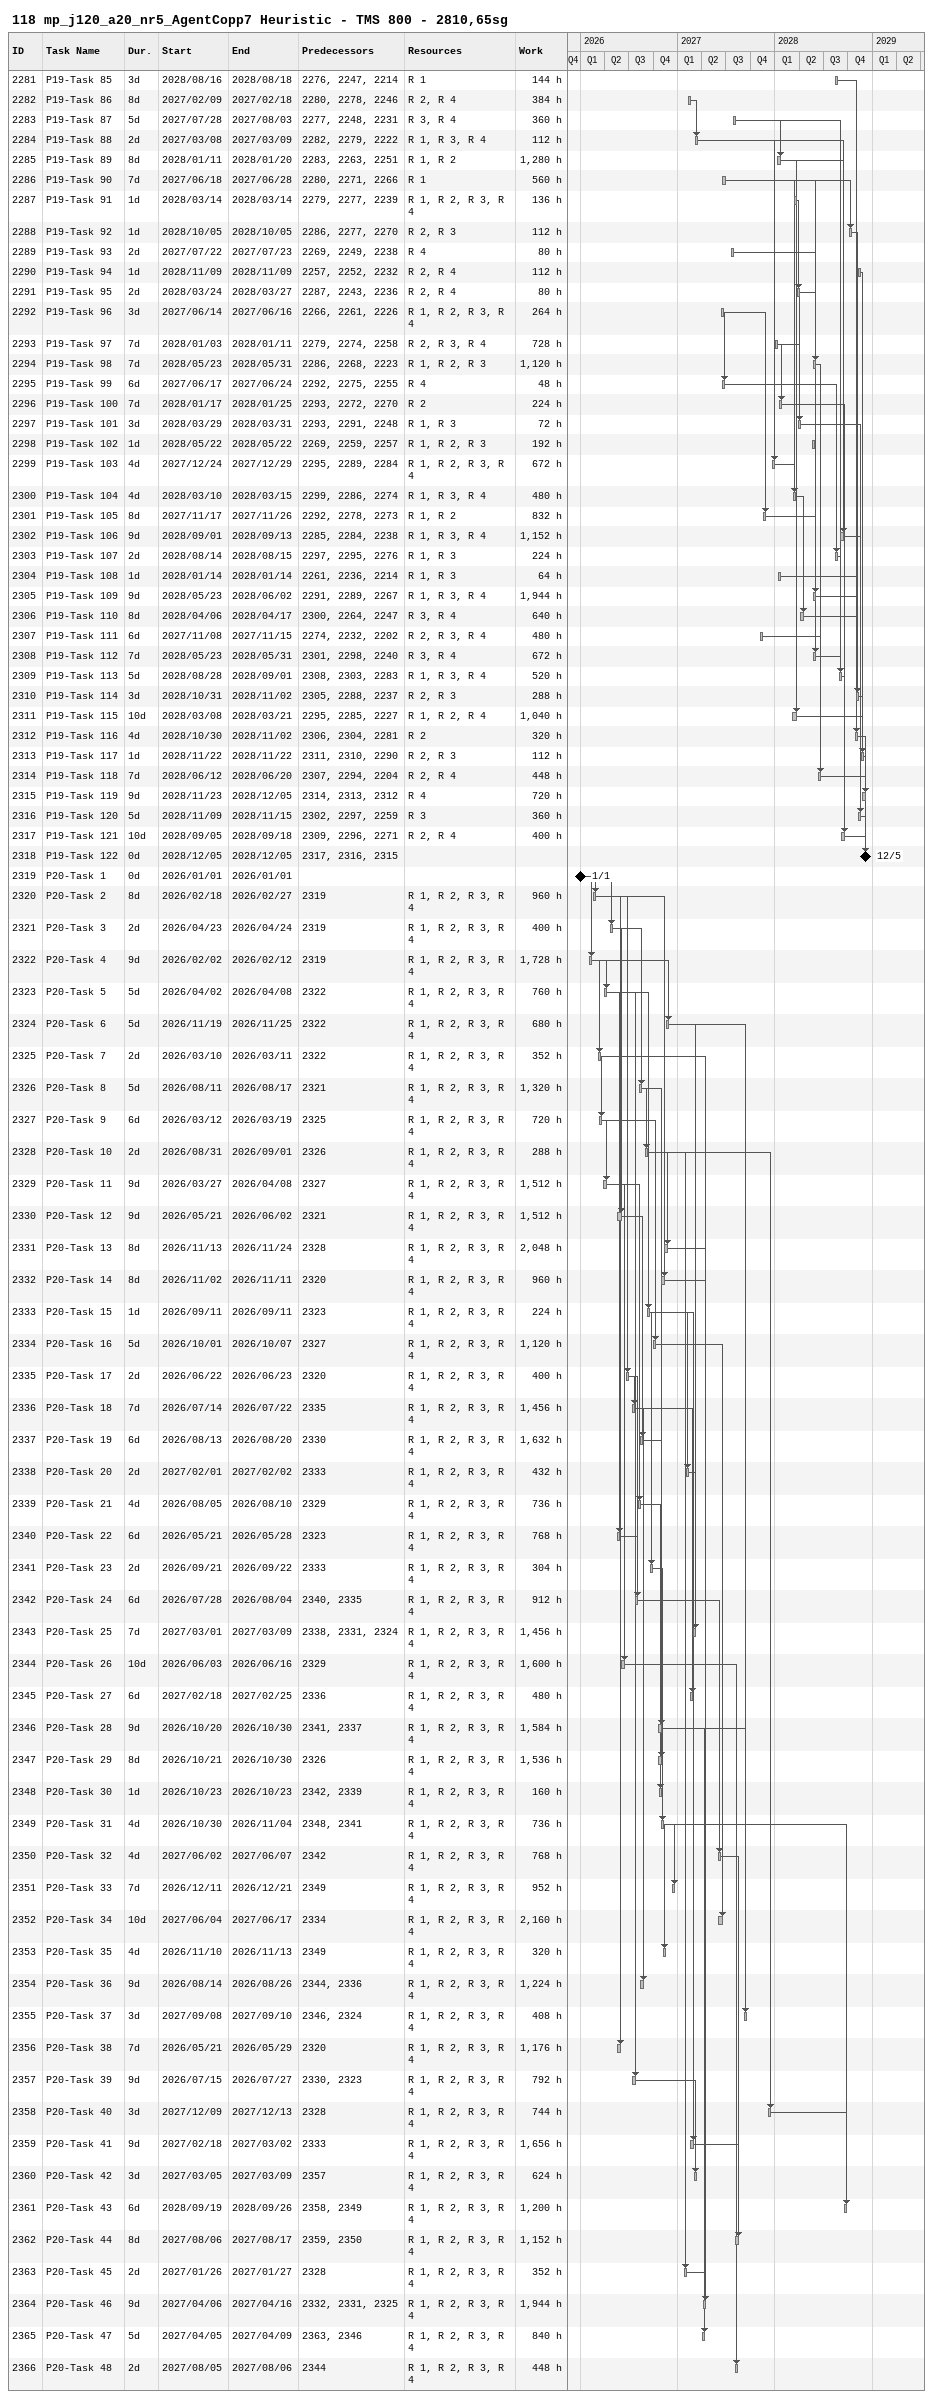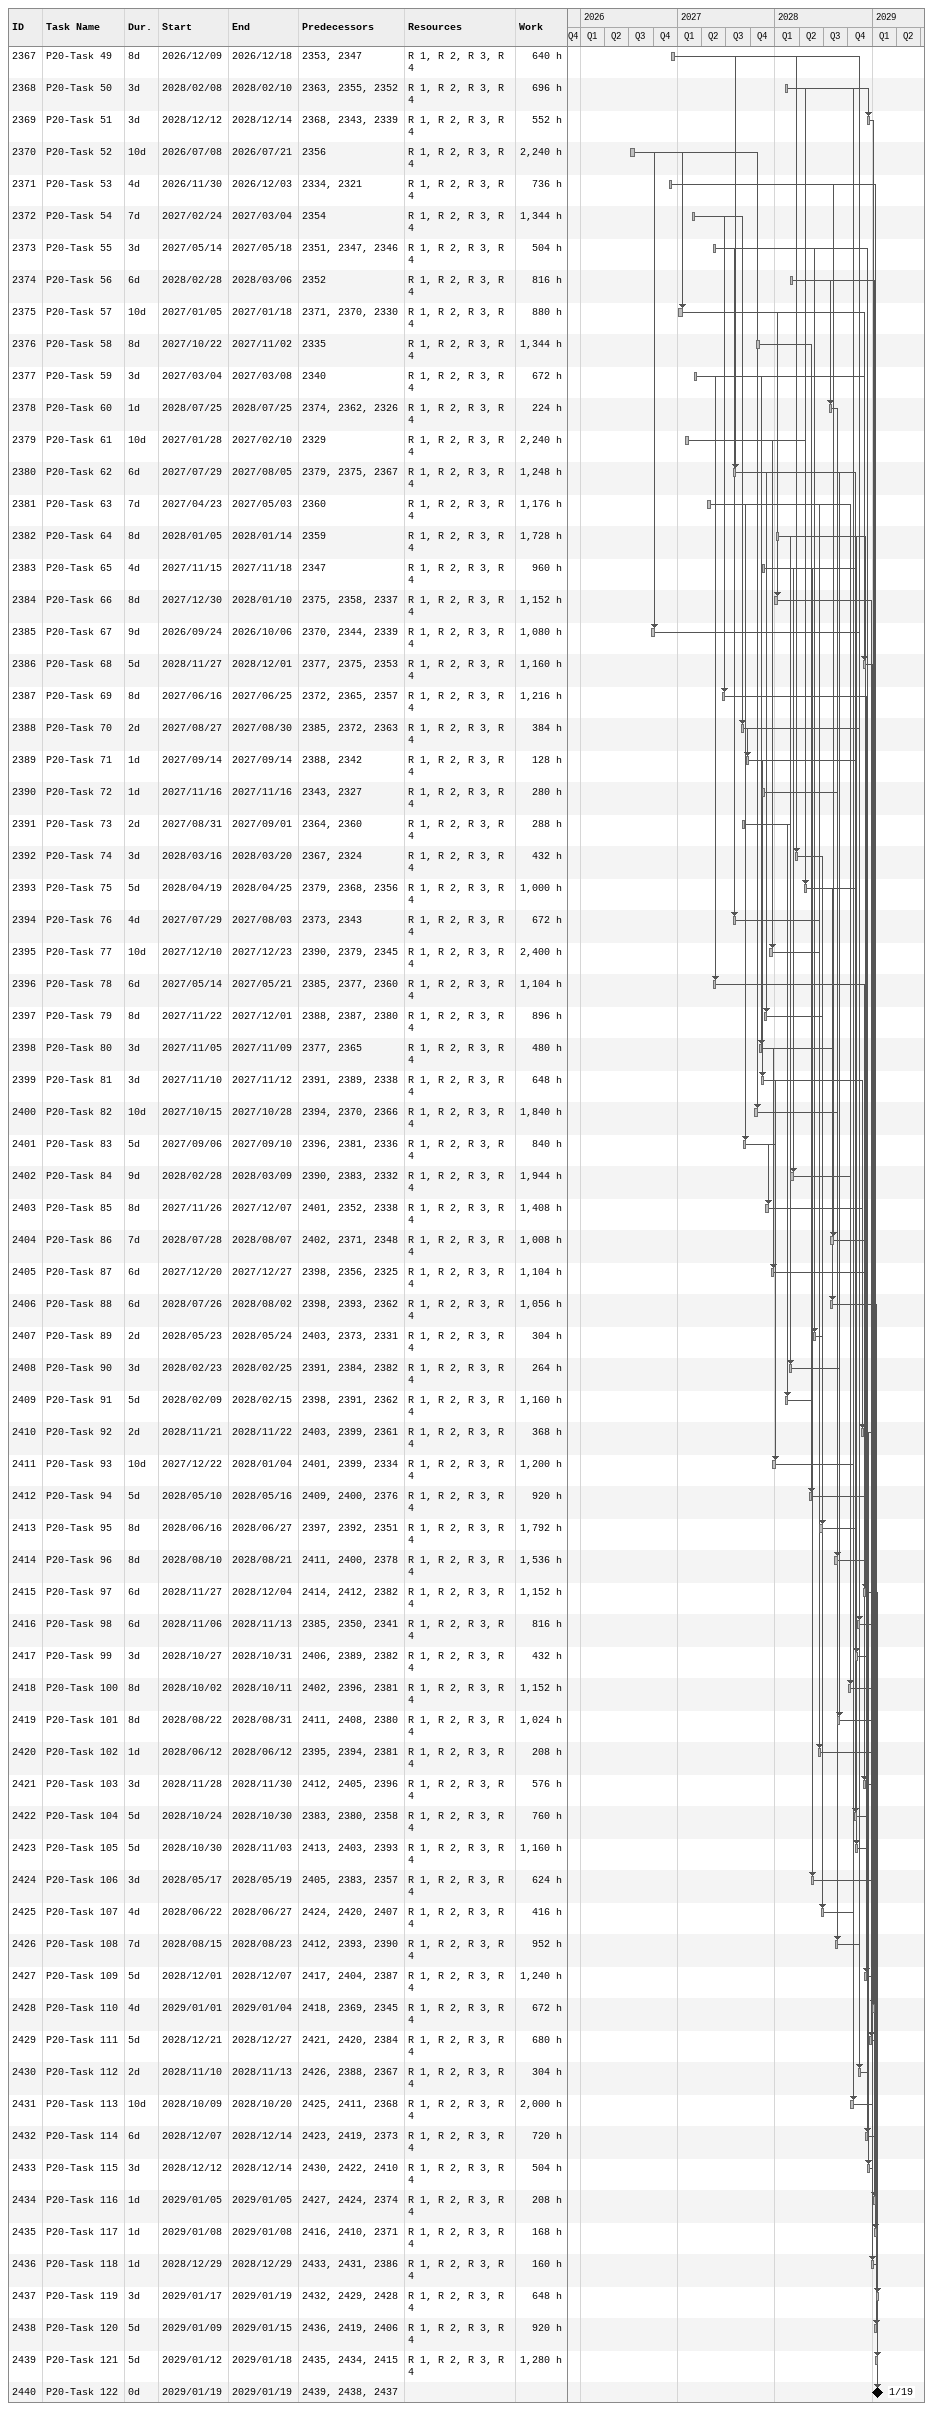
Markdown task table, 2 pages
118 mp_j120_a20_nr5_AgentCopp7 Heuristic - TMS 800 - 2810,65sg

| ID | Task | Duration | Start | Finish | Predecessors | Resources | Work (h) |
|---|---|---|---|---|---|---|---|
| 2281 | P19-Task 85 | 3d | 2028-08-16 | 2028-08-18 | 2276, 2247, 2214 | R 1 | 144 |
| 2282 | P19-Task 86 | 8d | 2027-02-09 | 2027-02-18 | 2280, 2278, 2246 | R 2, R 4 | 384 |
| 2283 | P19-Task 87 | 5d | 2027-07-28 | 2027-08-03 | 2277, 2248, 2231 | R 3, R 4 | 360 |
| 2284 | P19-Task 88 | 2d | 2027-03-08 | 2027-03-09 | 2282, 2279, 2222 | R 1, R 3, R 4 | 112 |
| 2285 | P19-Task 89 | 8d | 2028-01-11 | 2028-01-20 | 2283, 2263, 2251 | R 1, R 2 | 1280 |
| 2286 | P19-Task 90 | 7d | 2027-06-18 | 2027-06-28 | 2280, 2271, 2266 | R 1 | 560 |
| 2287 | P19-Task 91 | 1d | 2028-03-14 | 2028-03-14 | 2279, 2277, 2239 | R 1, R 2, R 3, R 4 | 136 |
| 2288 | P19-Task 92 | 1d | 2028-10-05 | 2028-10-05 | 2286, 2277, 2270 | R 2, R 3 | 112 |
| 2289 | P19-Task 93 | 2d | 2027-07-22 | 2027-07-23 | 2269, 2249, 2238 | R 4 | 80 |
| 2290 | P19-Task 94 | 1d | 2028-11-09 | 2028-11-09 | 2257, 2252, 2232 | R 2, R 4 | 112 |
| 2291 | P19-Task 95 | 2d | 2028-03-24 | 2028-03-27 | 2287, 2243, 2236 | R 2, R 4 | 80 |
| 2292 | P19-Task 96 | 3d | 2027-06-14 | 2027-06-16 | 2266, 2261, 2226 | R 1, R 2, R 3, R 4 | 264 |
| 2293 | P19-Task 97 | 7d | 2028-01-03 | 2028-01-11 | 2279, 2274, 2258 | R 2, R 3, R 4 | 728 |
| 2294 | P19-Task 98 | 7d | 2028-05-23 | 2028-05-31 | 2286, 2268, 2223 | R 1, R 2, R 3 | 1120 |
| 2295 | P19-Task 99 | 6d | 2027-06-17 | 2027-06-24 | 2292, 2275, 2255 | R 4 | 48 |
| 2296 | P19-Task 100 | 7d | 2028-01-17 | 2028-01-25 | 2293, 2272, 2270 | R 2 | 224 |
| 2297 | P19-Task 101 | 3d | 2028-03-29 | 2028-03-31 | 2293, 2291, 2248 | R 1, R 3 | 72 |
| 2298 | P19-Task 102 | 1d | 2028-05-22 | 2028-05-22 | 2269, 2259, 2257 | R 1, R 2, R 3 | 192 |
| 2299 | P19-Task 103 | 4d | 2027-12-24 | 2027-12-29 | 2295, 2289, 2284 | R 1, R 2, R 3, R 4 | 672 |
| 2300 | P19-Task 104 | 4d | 2028-03-10 | 2028-03-15 | 2299, 2286, 2274 | R 1, R 3, R 4 | 480 |
| 2301 | P19-Task 105 | 8d | 2027-11-17 | 2027-11-26 | 2292, 2278, 2273 | R 1, R 2 | 832 |
| 2302 | P19-Task 106 | 9d | 2028-09-01 | 2028-09-13 | 2285, 2284, 2238 | R 1, R 3, R 4 | 1152 |
| 2303 | P19-Task 107 | 2d | 2028-08-14 | 2028-08-15 | 2297, 2295, 2276 | R 1, R 3 | 224 |
| 2304 | P19-Task 108 | 1d | 2028-01-14 | 2028-01-14 | 2261, 2236, 2214 | R 1, R 3 | 64 |
| 2305 | P19-Task 109 | 9d | 2028-05-23 | 2028-06-02 | 2291, 2289, 2267 | R 1, R 3, R 4 | 1944 |
| 2306 | P19-Task 110 | 8d | 2028-04-06 | 2028-04-17 | 2300, 2264, 2247 | R 3, R 4 | 640 |
| 2307 | P19-Task 111 | 6d | 2027-11-08 | 2027-11-15 | 2274, 2232, 2202 | R 2, R 3, R 4 | 480 |
| 2308 | P19-Task 112 | 7d | 2028-05-23 | 2028-05-31 | 2301, 2298, 2240 | R 3, R 4 | 672 |
| 2309 | P19-Task 113 | 5d | 2028-08-28 | 2028-09-01 | 2308, 2303, 2283 | R 1, R 3, R 4 | 520 |
| 2310 | P19-Task 114 | 3d | 2028-10-31 | 2028-11-02 | 2305, 2288, 2237 | R 2, R 3 | 288 |
| 2311 | P19-Task 115 | 10d | 2028-03-08 | 2028-03-21 | 2295, 2285, 2227 | R 1, R 2, R 4 | 1040 |
| 2312 | P19-Task 116 | 4d | 2028-10-30 | 2028-11-02 | 2306, 2304, 2281 | R 2 | 320 |
| 2313 | P19-Task 117 | 1d | 2028-11-22 | 2028-11-22 | 2311, 2310, 2290 | R 2, R 3 | 112 |
| 2314 | P19-Task 118 | 7d | 2028-06-12 | 2028-06-20 | 2307, 2294, 2204 | R 2, R 4 | 448 |
| 2315 | P19-Task 119 | 9d | 2028-11-23 | 2028-12-05 | 2314, 2313, 2312 | R 4 | 720 |
| 2316 | P19-Task 120 | 5d | 2028-11-09 | 2028-11-15 | 2302, 2297, 2259 | R 3 | 360 |
| 2317 | P19-Task 121 | 10d | 2028-09-05 | 2028-09-18 | 2309, 2296, 2271 | R 2, R 4 | 400 |
| 2318 | P19-Task 122 | 0d | 2028-12-05 | 2028-12-05 | 2317, 2316, 2315 |  |  |
| 2319 | P20-Task 1 | 0d | 2026-01-01 | 2026-01-01 |  |  |  |
| 2320 | P20-Task 2 | 8d | 2026-02-18 | 2026-02-27 | 2319 | R 1, R 2, R 3, R 4 | 960 |
| 2321 | P20-Task 3 | 2d | 2026-04-23 | 2026-04-24 | 2319 | R 1, R 2, R 3, R 4 | 400 |
| 2322 | P20-Task 4 | 9d | 2026-02-02 | 2026-02-12 | 2319 | R 1, R 2, R 3, R 4 | 1728 |
| 2323 | P20-Task 5 | 5d | 2026-04-02 | 2026-04-08 | 2322 | R 1, R 2, R 3, R 4 | 760 |
| 2324 | P20-Task 6 | 5d | 2026-11-19 | 2026-11-25 | 2322 | R 1, R 2, R 3, R 4 | 680 |
| 2325 | P20-Task 7 | 2d | 2026-03-10 | 2026-03-11 | 2322 | R 1, R 2, R 3, R 4 | 352 |
| 2326 | P20-Task 8 | 5d | 2026-08-11 | 2026-08-17 | 2321 | R 1, R 2, R 3, R 4 | 1320 |
| 2327 | P20-Task 9 | 6d | 2026-03-12 | 2026-03-19 | 2325 | R 1, R 2, R 3, R 4 | 720 |
| 2328 | P20-Task 10 | 2d | 2026-08-31 | 2026-09-01 | 2326 | R 1, R 2, R 3, R 4 | 288 |
| 2329 | P20-Task 11 | 9d | 2026-03-27 | 2026-04-08 | 2327 | R 1, R 2, R 3, R 4 | 1512 |
| 2330 | P20-Task 12 | 9d | 2026-05-21 | 2026-06-02 | 2321 | R 1, R 2, R 3, R 4 | 1512 |
| 2331 | P20-Task 13 | 8d | 2026-11-13 | 2026-11-24 | 2328 | R 1, R 2, R 3, R 4 | 2048 |
| 2332 | P20-Task 14 | 8d | 2026-11-02 | 2026-11-11 | 2320 | R 1, R 2, R 3, R 4 | 960 |
| 2333 | P20-Task 15 | 1d | 2026-09-11 | 2026-09-11 | 2323 | R 1, R 2, R 3, R 4 | 224 |
| 2334 | P20-Task 16 | 5d | 2026-10-01 | 2026-10-07 | 2327 | R 1, R 2, R 3, R 4 | 1120 |
| 2335 | P20-Task 17 | 2d | 2026-06-22 | 2026-06-23 | 2320 | R 1, R 2, R 3, R 4 | 400 |
| 2336 | P20-Task 18 | 7d | 2026-07-14 | 2026-07-22 | 2335 | R 1, R 2, R 3, R 4 | 1456 |
| 2337 | P20-Task 19 | 6d | 2026-08-13 | 2026-08-20 | 2330 | R 1, R 2, R 3, R 4 | 1632 |
| 2338 | P20-Task 20 | 2d | 2027-02-01 | 2027-02-02 | 2333 | R 1, R 2, R 3, R 4 | 432 |
| 2339 | P20-Task 21 | 4d | 2026-08-05 | 2026-08-10 | 2329 | R 1, R 2, R 3, R 4 | 736 |
| 2340 | P20-Task 22 | 6d | 2026-05-21 | 2026-05-28 | 2323 | R 1, R 2, R 3, R 4 | 768 |
| 2341 | P20-Task 23 | 2d | 2026-09-21 | 2026-09-22 | 2333 | R 1, R 2, R 3, R 4 | 304 |
| 2342 | P20-Task 24 | 6d | 2026-07-28 | 2026-08-04 | 2340, 2335 | R 1, R 2, R 3, R 4 | 912 |
| 2343 | P20-Task 25 | 7d | 2027-03-01 | 2027-03-09 | 2338, 2331, 2324 | R 1, R 2, R 3, R 4 | 1456 |
| 2344 | P20-Task 26 | 10d | 2026-06-03 | 2026-06-16 | 2329 | R 1, R 2, R 3, R 4 | 1600 |
| 2345 | P20-Task 27 | 6d | 2027-02-18 | 2027-02-25 | 2336 | R 1, R 2, R 3, R 4 | 480 |
| 2346 | P20-Task 28 | 9d | 2026-10-20 | 2026-10-30 | 2341, 2337 | R 1, R 2, R 3, R 4 | 1584 |
| 2347 | P20-Task 29 | 8d | 2026-10-21 | 2026-10-30 | 2326 | R 1, R 2, R 3, R 4 | 1536 |
| 2348 | P20-Task 30 | 1d | 2026-10-23 | 2026-10-23 | 2342, 2339 | R 1, R 2, R 3, R 4 | 160 |
| 2349 | P20-Task 31 | 4d | 2026-10-30 | 2026-11-04 | 2348, 2341 | R 1, R 2, R 3, R 4 | 736 |
| 2350 | P20-Task 32 | 4d | 2027-06-02 | 2027-06-07 | 2342 | R 1, R 2, R 3, R 4 | 768 |
| 2351 | P20-Task 33 | 7d | 2026-12-11 | 2026-12-21 | 2349 | R 1, R 2, R 3, R 4 | 952 |
| 2352 | P20-Task 34 | 10d | 2027-06-04 | 2027-06-17 | 2334 | R 1, R 2, R 3, R 4 | 2160 |
| 2353 | P20-Task 35 | 4d | 2026-11-10 | 2026-11-13 | 2349 | R 1, R 2, R 3, R 4 | 320 |
| 2354 | P20-Task 36 | 9d | 2026-08-14 | 2026-08-26 | 2344, 2336 | R 1, R 2, R 3, R 4 | 1224 |
| 2355 | P20-Task 37 | 3d | 2027-09-08 | 2027-09-10 | 2346, 2324 | R 1, R 2, R 3, R 4 | 408 |
| 2356 | P20-Task 38 | 7d | 2026-05-21 | 2026-05-29 | 2320 | R 1, R 2, R 3, R 4 | 1176 |
| 2357 | P20-Task 39 | 9d | 2026-07-15 | 2026-07-27 | 2330, 2323 | R 1, R 2, R 3, R 4 | 792 |
| 2358 | P20-Task 40 | 3d | 2027-12-09 | 2027-12-13 | 2328 | R 1, R 2, R 3, R 4 | 744 |
| 2359 | P20-Task 41 | 9d | 2027-02-18 | 2027-03-02 | 2333 | R 1, R 2, R 3, R 4 | 1656 |
| 2360 | P20-Task 42 | 3d | 2027-03-05 | 2027-03-09 | 2357 | R 1, R 2, R 3, R 4 | 624 |
| 2361 | P20-Task 43 | 6d | 2028-09-19 | 2028-09-26 | 2358, 2349 | R 1, R 2, R 3, R 4 | 1200 |
| 2362 | P20-Task 44 | 8d | 2027-08-06 | 2027-08-17 | 2359, 2350 | R 1, R 2, R 3, R 4 | 1152 |
| 2363 | P20-Task 45 | 2d | 2027-01-26 | 2027-01-27 | 2328 | R 1, R 2, R 3, R 4 | 352 |
| 2364 | P20-Task 46 | 9d | 2027-04-06 | 2027-04-16 | 2332, 2331, 2325 | R 1, R 2, R 3, R 4 | 1944 |
| 2365 | P20-Task 47 | 5d | 2027-04-05 | 2027-04-09 | 2363, 2346 | R 1, R 2, R 3, R 4 | 840 |
| 2366 | P20-Task 48 | 2d | 2027-08-05 | 2027-08-06 | 2344 | R 1, R 2, R 3, R 4 | 448 |
| 2367 | P20-Task 49 | 8d | 2026-12-09 | 2026-12-18 | 2353, 2347 | R 1, R 2, R 3, R 4 | 640 |
| 2368 | P20-Task 50 | 3d | 2028-02-08 | 2028-02-10 | 2363, 2355, 2352 | R 1, R 2, R 3, R 4 | 696 |
| 2369 | P20-Task 51 | 3d | 2028-12-12 | 2028-12-14 | 2368, 2343, 2339 | R 1, R 2, R 3, R 4 | 552 |
| 2370 | P20-Task 52 | 10d | 2026-07-08 | 2026-07-21 | 2356 | R 1, R 2, R 3, R 4 | 2240 |
| 2371 | P20-Task 53 | 4d | 2026-11-30 | 2026-12-03 | 2334, 2321 | R 1, R 2, R 3, R 4 | 736 |
| 2372 | P20-Task 54 | 7d | 2027-02-24 | 2027-03-04 | 2354 | R 1, R 2, R 3, R 4 | 1344 |
| 2373 | P20-Task 55 | 3d | 2027-05-14 | 2027-05-18 | 2351, 2347, 2346 | R 1, R 2, R 3, R 4 | 504 |
| 2374 | P20-Task 56 | 6d | 2028-02-28 | 2028-03-06 | 2352 | R 1, R 2, R 3, R 4 | 816 |
| 2375 | P20-Task 57 | 10d | 2027-01-05 | 2027-01-18 | 2371, 2370, 2330 | R 1, R 2, R 3, R 4 | 880 |
| 2376 | P20-Task 58 | 8d | 2027-10-22 | 2027-11-02 | 2335 | R 1, R 2, R 3, R 4 | 1344 |
| 2377 | P20-Task 59 | 3d | 2027-03-04 | 2027-03-08 | 2340 | R 1, R 2, R 3, R 4 | 672 |
| 2378 | P20-Task 60 | 1d | 2028-07-25 | 2028-07-25 | 2374, 2362, 2326 | R 1, R 2, R 3, R 4 | 224 |
| 2379 | P20-Task 61 | 10d | 2027-01-28 | 2027-02-10 | 2329 | R 1, R 2, R 3, R 4 | 2240 |
| 2380 | P20-Task 62 | 6d | 2027-07-29 | 2027-08-05 | 2379, 2375, 2367 | R 1, R 2, R 3, R 4 | 1248 |
| 2381 | P20-Task 63 | 7d | 2027-04-23 | 2027-05-03 | 2360 | R 1, R 2, R 3, R 4 | 1176 |
| 2382 | P20-Task 64 | 8d | 2028-01-05 | 2028-01-14 | 2359 | R 1, R 2, R 3, R 4 | 1728 |
| 2383 | P20-Task 65 | 4d | 2027-11-15 | 2027-11-18 | 2347 | R 1, R 2, R 3, R 4 | 960 |
| 2384 | P20-Task 66 | 8d | 2027-12-30 | 2028-01-10 | 2375, 2358, 2337 | R 1, R 2, R 3, R 4 | 1152 |
| 2385 | P20-Task 67 | 9d | 2026-09-24 | 2026-10-06 | 2370, 2344, 2339 | R 1, R 2, R 3, R 4 | 1080 |
| 2386 | P20-Task 68 | 5d | 2028-11-27 | 2028-12-01 | 2377, 2375, 2353 | R 1, R 2, R 3, R 4 | 1160 |
| 2387 | P20-Task 69 | 8d | 2027-06-16 | 2027-06-25 | 2372, 2365, 2357 | R 1, R 2, R 3, R 4 | 1216 |
| 2388 | P20-Task 70 | 2d | 2027-08-27 | 2027-08-30 | 2385, 2372, 2363 | R 1, R 2, R 3, R 4 | 384 |
| 2389 | P20-Task 71 | 1d | 2027-09-14 | 2027-09-14 | 2388, 2342 | R 1, R 2, R 3, R 4 | 128 |
| 2390 | P20-Task 72 | 1d | 2027-11-16 | 2027-11-16 | 2343, 2327 | R 1, R 2, R 3, R 4 | 280 |
| 2391 | P20-Task 73 | 2d | 2027-08-31 | 2027-09-01 | 2364, 2360 | R 1, R 2, R 3, R 4 | 288 |
| 2392 | P20-Task 74 | 3d | 2028-03-16 | 2028-03-20 | 2367, 2324 | R 1, R 2, R 3, R 4 | 432 |
| 2393 | P20-Task 75 | 5d | 2028-04-19 | 2028-04-25 | 2379, 2368, 2356 | R 1, R 2, R 3, R 4 | 1000 |
| 2394 | P20-Task 76 | 4d | 2027-07-29 | 2027-08-03 | 2373, 2343 | R 1, R 2, R 3, R 4 | 672 |
| 2395 | P20-Task 77 | 10d | 2027-12-10 | 2027-12-23 | 2390, 2379, 2345 | R 1, R 2, R 3, R 4 | 2400 |
| 2396 | P20-Task 78 | 6d | 2027-05-14 | 2027-05-21 | 2385, 2377, 2360 | R 1, R 2, R 3, R 4 | 1104 |
| 2397 | P20-Task 79 | 8d | 2027-11-22 | 2027-12-01 | 2388, 2387, 2380 | R 1, R 2, R 3, R 4 | 896 |
| 2398 | P20-Task 80 | 3d | 2027-11-05 | 2027-11-09 | 2377, 2365 | R 1, R 2, R 3, R 4 | 480 |
| 2399 | P20-Task 81 | 3d | 2027-11-10 | 2027-11-12 | 2391, 2389, 2338 | R 1, R 2, R 3, R 4 | 648 |
| 2400 | P20-Task 82 | 10d | 2027-10-15 | 2027-10-28 | 2394, 2370, 2366 | R 1, R 2, R 3, R 4 | 1840 |
| 2401 | P20-Task 83 | 5d | 2027-09-06 | 2027-09-10 | 2396, 2381, 2336 | R 1, R 2, R 3, R 4 | 840 |
| 2402 | P20-Task 84 | 9d | 2028-02-28 | 2028-03-09 | 2390, 2383, 2332 | R 1, R 2, R 3, R 4 | 1944 |
| 2403 | P20-Task 85 | 8d | 2027-11-26 | 2027-12-07 | 2401, 2352, 2338 | R 1, R 2, R 3, R 4 | 1408 |
| 2404 | P20-Task 86 | 7d | 2028-07-28 | 2028-08-07 | 2402, 2371, 2348 | R 1, R 2, R 3, R 4 | 1008 |
| 2405 | P20-Task 87 | 6d | 2027-12-20 | 2027-12-27 | 2398, 2356, 2325 | R 1, R 2, R 3, R 4 | 1104 |
| 2406 | P20-Task 88 | 6d | 2028-07-26 | 2028-08-02 | 2398, 2393, 2362 | R 1, R 2, R 3, R 4 | 1056 |
| 2407 | P20-Task 89 | 2d | 2028-05-23 | 2028-05-24 | 2403, 2373, 2331 | R 1, R 2, R 3, R 4 | 304 |
| 2408 | P20-Task 90 | 3d | 2028-02-23 | 2028-02-25 | 2391, 2384, 2382 | R 1, R 2, R 3, R 4 | 264 |
| 2409 | P20-Task 91 | 5d | 2028-02-09 | 2028-02-15 | 2398, 2391, 2362 | R 1, R 2, R 3, R 4 | 1160 |
| 2410 | P20-Task 92 | 2d | 2028-11-21 | 2028-11-22 | 2403, 2399, 2361 | R 1, R 2, R 3, R 4 | 368 |
| 2411 | P20-Task 93 | 10d | 2027-12-22 | 2028-01-04 | 2401, 2399, 2334 | R 1, R 2, R 3, R 4 | 1200 |
| 2412 | P20-Task 94 | 5d | 2028-05-10 | 2028-05-16 | 2409, 2400, 2376 | R 1, R 2, R 3, R 4 | 920 |
| 2413 | P20-Task 95 | 8d | 2028-06-16 | 2028-06-27 | 2397, 2392, 2351 | R 1, R 2, R 3, R 4 | 1792 |
| 2414 | P20-Task 96 | 8d | 2028-08-10 | 2028-08-21 | 2411, 2400, 2378 | R 1, R 2, R 3, R 4 | 1536 |
| 2415 | P20-Task 97 | 6d | 2028-11-27 | 2028-12-04 | 2414, 2412, 2382 | R 1, R 2, R 3, R 4 | 1152 |
| 2416 | P20-Task 98 | 6d | 2028-11-06 | 2028-11-13 | 2385, 2350, 2341 | R 1, R 2, R 3, R 4 | 816 |
| 2417 | P20-Task 99 | 3d | 2028-10-27 | 2028-10-31 | 2406, 2389, 2382 | R 1, R 2, R 3, R 4 | 432 |
| 2418 | P20-Task 100 | 8d | 2028-10-02 | 2028-10-11 | 2402, 2396, 2381 | R 1, R 2, R 3, R 4 | 1152 |
| 2419 | P20-Task 101 | 8d | 2028-08-22 | 2028-08-31 | 2411, 2408, 2380 | R 1, R 2, R 3, R 4 | 1024 |
| 2420 | P20-Task 102 | 1d | 2028-06-12 | 2028-06-12 | 2395, 2394, 2381 | R 1, R 2, R 3, R 4 | 208 |
| 2421 | P20-Task 103 | 3d | 2028-11-28 | 2028-11-30 | 2412, 2405, 2396 | R 1, R 2, R 3, R 4 | 576 |
| 2422 | P20-Task 104 | 5d | 2028-10-24 | 2028-10-30 | 2383, 2380, 2358 | R 1, R 2, R 3, R 4 | 760 |
| 2423 | P20-Task 105 | 5d | 2028-10-30 | 2028-11-03 | 2413, 2403, 2393 | R 1, R 2, R 3, R 4 | 1160 |
| 2424 | P20-Task 106 | 3d | 2028-05-17 | 2028-05-19 | 2405, 2383, 2357 | R 1, R 2, R 3, R 4 | 624 |
| 2425 | P20-Task 107 | 4d | 2028-06-22 | 2028-06-27 | 2424, 2420, 2407 | R 1, R 2, R 3, R 4 | 416 |
| 2426 | P20-Task 108 | 7d | 2028-08-15 | 2028-08-23 | 2412, 2393, 2390 | R 1, R 2, R 3, R 4 | 952 |
| 2427 | P20-Task 109 | 5d | 2028-12-01 | 2028-12-07 | 2417, 2404, 2387 | R 1, R 2, R 3, R 4 | 1240 |
| 2428 | P20-Task 110 | 4d | 2029-01-01 | 2029-01-04 | 2418, 2369, 2345 | R 1, R 2, R 3, R 4 | 672 |
| 2429 | P20-Task 111 | 5d | 2028-12-21 | 2028-12-27 | 2421, 2420, 2384 | R 1, R 2, R 3, R 4 | 680 |
| 2430 | P20-Task 112 | 2d | 2028-11-10 | 2028-11-13 | 2426, 2388, 2367 | R 1, R 2, R 3, R 4 | 304 |
| 2431 | P20-Task 113 | 10d | 2028-10-09 | 2028-10-20 | 2425, 2411, 2368 | R 1, R 2, R 3, R 4 | 2000 |
| 2432 | P20-Task 114 | 6d | 2028-12-07 | 2028-12-14 | 2423, 2419, 2373 | R 1, R 2, R 3, R 4 | 720 |
| 2433 | P20-Task 115 | 3d | 2028-12-12 | 2028-12-14 | 2430, 2422, 2410 | R 1, R 2, R 3, R 4 | 504 |
| 2434 | P20-Task 116 | 1d | 2029-01-05 | 2029-01-05 | 2427, 2424, 2374 | R 1, R 2, R 3, R 4 | 208 |
| 2435 | P20-Task 117 | 1d | 2029-01-08 | 2029-01-08 | 2416, 2410, 2371 | R 1, R 2, R 3, R 4 | 168 |
| 2436 | P20-Task 118 | 1d | 2028-12-29 | 2028-12-29 | 2433, 2431, 2386 | R 1, R 2, R 3, R 4 | 160 |
| 2437 | P20-Task 119 | 3d | 2029-01-17 | 2029-01-19 | 2432, 2429, 2428 | R 1, R 2, R 3, R 4 | 648 |
| 2438 | P20-Task 120 | 5d | 2029-01-09 | 2029-01-15 | 2436, 2419, 2406 | R 1, R 2, R 3, R 4 | 920 |
| 2439 | P20-Task 121 | 5d | 2029-01-12 | 2029-01-18 | 2435, 2434, 2415 | R 1, R 2, R 3, R 4 | 1280 |
| 2440 | P20-Task 122 | 0d | 2029-01-19 | 2029-01-19 | 2439, 2438, 2437 |  |  |
